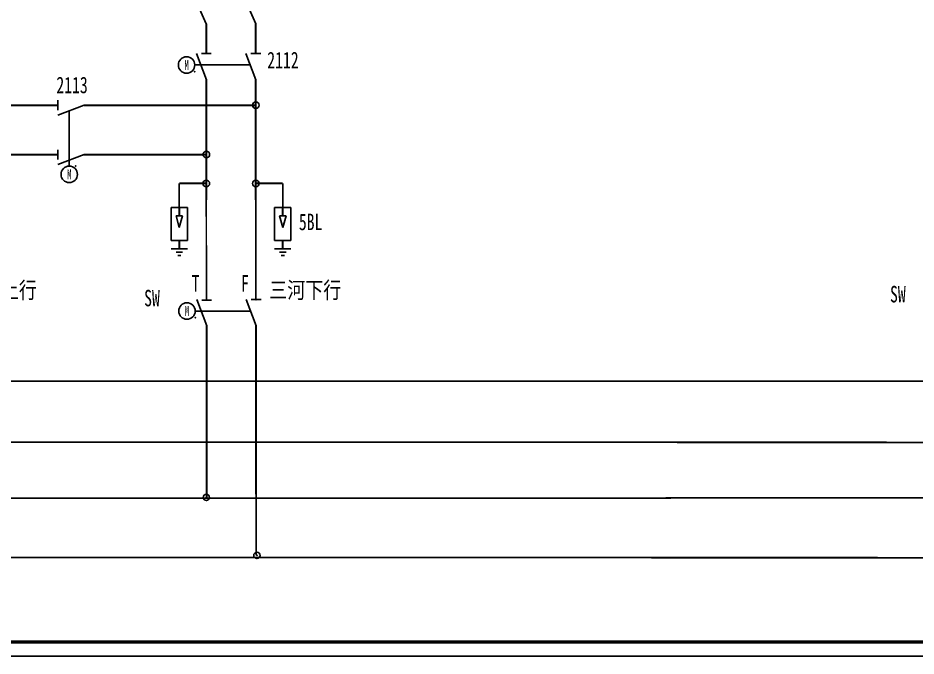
# Model space of a CAD drawing. Header units: millimetres. Extents: x 10667 to 23854, y -3427 to -2899.
# Drawn here: x 13664.1 to 13936.6, y -3426.8 to -3233.2 of the extents above; entities that cross this region are included whole.
import ezdxf
from ezdxf.enums import TextEntityAlignment as Align

# ---------------------------------------------------------------- set-up
doc = ezdxf.new("R2010")
doc.units = ezdxf.units.MM
doc.header["$LTSCALE"] = 10
doc.linetypes.add('DASHED', pattern=[11, 5, 0.5, 5, 0.5])
for name, color, linetype in [('3', 3, 'Continuous'), ('4', 1, 'Continuous'), ('BLOCK', 3, 'Continuous'), ('BOX', 7, 'Continuous'), ('PLINE', 1, 'Continuous'), ('设    备', 3, 'Continuous'), ('设备编号', 2, 'Continuous')]:
    doc.layers.add(name, color=color, linetype=linetype)
doc.styles.add('HZ', font='SimSun.ttf', dxfattribs={"width": 0.7})
doc.styles.add('ROMNAS', font='NSimSun.ttf', dxfattribs={"width": 0.7})

# ---------------------------------------------------------------- blocks, each defined once
blk = doc.blocks.new('$BLQ')
at = {"color": 3}
for p, q in [((-2.5, -10.01), (-2.5, -0.01)), ((-2.5, -0.01), (2.5, -0.01)), ((2.5, -0.01), (2.5, -10.01)), ((2.5, -10.01), (-2.5, -10.01)), ((-2.5, -12.51), (2.5, -12.51)), ((-1, -13.51), (1, -13.51)), ((-0.5, -14.51), (0.5, -14.51))]:
    blk.add_line(p, q, dxfattribs=at)
at = {"layer": 'BLOCK', "color": 3}
for p, q in [((1, -2.51), (-1, -2.51)), ((-1, -2.51), (0, -6.01)), ((0, -6.01), (1, -2.51))]:
    blk.add_line(p, q, dxfattribs=at)
at = {"layer": 'PLINE', "color": 3, "const_width": 0.6}
for points in [[(0, -2.51), (0, -0.01)], [(0, -10.01), (0, -12.51)]]:
    blk.add_lwpolyline(points, dxfattribs=at)
blk = doc.blocks.new('$$POINT', base_point=(176.43, 371.44))
blk.add_point((176.43, 371.44))
blk = doc.blocks.new('$$DD', base_point=(181.79, 368.35))
at = {"layer": 'BLOCK', "color": 2}
blk.add_circle((181.79, 368.35), 0.971, dxfattribs=at)
at = {"xscale": 1.428571, "yscale": 1.428571, "zscale": 1.428571}
for rotation in [270, 180, 90]:
    blk.add_blockref('$$POINT', (181.79, 368.35), dxfattribs=dict(at, rotation=rotation))
blk.add_blockref('$$POINT', (181.79, 368.35), dxfattribs=at)

msp = doc.modelspace()

# ---------------------------------------------------------------- linework, layer by layer
at = {"color": 1, "const_width": 0.5}
for points in [[(13713.08, -3283.43), (13713.08, -3288.43)], [(13744.46, -3283.43), (13744.46, -3288.43)], [(13713.08, -3288.43), (13713.08, -3290.75)], [(13721.27, -3288.43), (13721.29, -3318.83)], [(13736.27, -3288.43), (13736.29, -3318.57)], [(13744.46, -3288.43), (13744.46, -3290.75)]]:
    msp.add_lwpolyline(points, dxfattribs=at)
at = {"layer": '4', "color": 2}
msp.add_lwpolyline([(10666.54, -2898.77), (23853.86, -2898.77), (23853.86, -3426.84), (10666.54, -3426.84)], close=True, dxfattribs=at)
at = {"layer": 'BLOCK'}
for centre in [(13736.28, -3259.69), (13721.28, -3274.69), (13721.27, -3283.43), (13736.27, -3283.43)]:
    msp.add_circle(centre, 1, dxfattribs=at)
at = {"layer": 'BOX', "const_width": 1.05}
msp.add_lwpolyline([(10677.66, -2905.48), (23845.41, -2905.48), (23845.41, -3422.56), (10677.66, -3422.56)], close=True, dxfattribs=at)
at = {"layer": 'PLINE'}
for p, q in [((13602.85, -3343.48), (13929.11, -3343.48)), ((13864.13, -3343.45), (14315.95, -3343.45)), ((13601.55, -3361.96), (13927.71, -3361.96)), ((13864.13, -3362.04), (14323.69, -3362.04)), ((13604.49, -3378.93), (13862.25, -3378.93)), ((13860.67, -3378.83), (14320.23, -3378.83)), ((13604.33, -3396.95), (13924.91, -3396.95)), ((13856.41, -3397), (14318.57, -3397))]:
    msp.add_line(p, q, dxfattribs=at)
at = {"layer": 'PLINE', "const_width": 0.6}
for points in [[(13721.27, -3234.99), (13721.27, -3243.99)], [(13736.27, -3234.99), (13736.27, -3243.99)], [(13721.27, -3251.98), (13721.28, -3271.32)], [(13736.27, -3251.98), (13736.28, -3271.32)], [(13627.13, -3259.69), (13676.18, -3259.69)], [(13684.18, -3259.69), (13736.28, -3259.69)], [(13721.28, -3271.32), (13721.27, -3288.43)], [(13736.28, -3271.32), (13736.27, -3288.43)], [(13676.18, -3274.69), (13642.13, -3274.69)], [(13684.18, -3274.69), (13721.28, -3274.69)], [(13721.27, -3283.43), (13713.08, -3283.43)], [(13736.27, -3283.43), (13744.46, -3283.43)], [(13721.37, -3326.53), (13721.38, -3378.97)], [(13736.38, -3326.64), (13736.4, -3396.25)]]:
    msp.add_lwpolyline(points, dxfattribs=at)
at = {"layer": '设    备'}
for p, q in [((13717.27, -3225.99), (13721.27, -3234.99)), ((13732.27, -3225.99), (13736.27, -3234.99)), ((13718.28, -3243.99), (13721.28, -3251.99)), ((13719.78, -3243.99), (13722.78, -3243.99)), ((13733.28, -3243.99), (13736.28, -3251.99)), ((13734.78, -3243.99), (13737.78, -3243.99)), ((13676.18, -3261.19), (13676.18, -3258.19)), ((13676.18, -3262.69), (13684.18, -3259.69)), ((13676.18, -3276.19), (13676.18, -3273.19)), ((13676.18, -3277.69), (13684.18, -3274.69)), ((13718.39, -3318.66), (13721.39, -3326.66)), ((13719.89, -3318.86), (13722.89, -3318.86)), ((13733.39, -3318.66), (13736.39, -3326.66)), ((13734.89, -3318.66), (13737.89, -3318.66))]:
    msp.add_line(p, q, dxfattribs=at)
at = {"layer": '设    备', "color": 3}
for p, q in [((13734.59, -3247.49), (13717.78, -3247.49)), ((13679.68, -3261.38), (13679.68, -3278.19)), ((13734.7, -3322.16), (13717.89, -3322.16))]:
    msp.add_line(p, q, dxfattribs=at)
at = {"layer": '设    备'}
for centre in [(13715.28, -3247.49), (13679.68, -3280.69), (13715.39, -3322.16)]:
    msp.add_circle(centre, 2.5, dxfattribs=at)
for p in [(13721.28, -3243.99), (13736.28, -3243.99), (13676.18, -3259.69), (13676.18, -3274.69), (13684.18, -3274.69), (13721.39, -3318.66), (13736.39, -3318.66)]:
    msp.add_point(p, dxfattribs=at)
at = {"layer": '设    备', "color": 4}
for p in [(13717.78, -3249.48), (13681.67, -3278.18), (13717.89, -3324.15)]:
    msp.add_point(p, dxfattribs=at)

# ---------------------------------------------------------------- block references
at = {"layer": 'BLOCK', "xscale": -1}
msp.add_blockref('$BLQ', (13713.08, -3290.75), dxfattribs=at)
at = {"layer": 'BLOCK'}
msp.add_blockref('$BLQ', (13744.46, -3290.75), dxfattribs=at)
at = {"layer": 'BLOCK', "xscale": -1, "rotation": 359.9999985530559}
for p in [(13721.28, -3378.68), (13736.63, -3396.28)]:
    msp.add_blockref('$$DD', p, dxfattribs=at)

# ---------------------------------------------------------------- texts
at = {"layer": '3', "linetype": 'DASHED', "style": 'ROMNAS', "width": 0.8}
for s, p in [('三河上行', (13648.01, -3318.29)), ('三河下行', (13740.38, -3318.29))]:
    msp.add_text(s, height=5, dxfattribs=at).set_placement(p)
at = {"layer": '设    备', "style": 'HZ', "width": 0.62}
for p in [(13715.28, -3247.49), (13679.68, -3280.69), (13715.39, -3322.16)]:
    msp.add_text('M', height=3, dxfattribs=at).set_placement(p, align=Align.MIDDLE)
at = {"layer": '设备编号', "color": 6, "style": 'HZ', "width": 0.7}
for s, p in [('2112', (13739.77, -3248.48)), ('2113', (13675.77, -3256.05)), ('5BL', (13749.35, -3297.61)), ('T', (13716.83, -3316.24)), ('F', (13731.83, -3316.24)), ('SW', (13702.4, -3320.72)), ('SW', (13928.74, -3319.53))]:
    msp.add_text(s, height=5, dxfattribs=at).set_placement(p)

doc.saveas('drawing.dxf')
